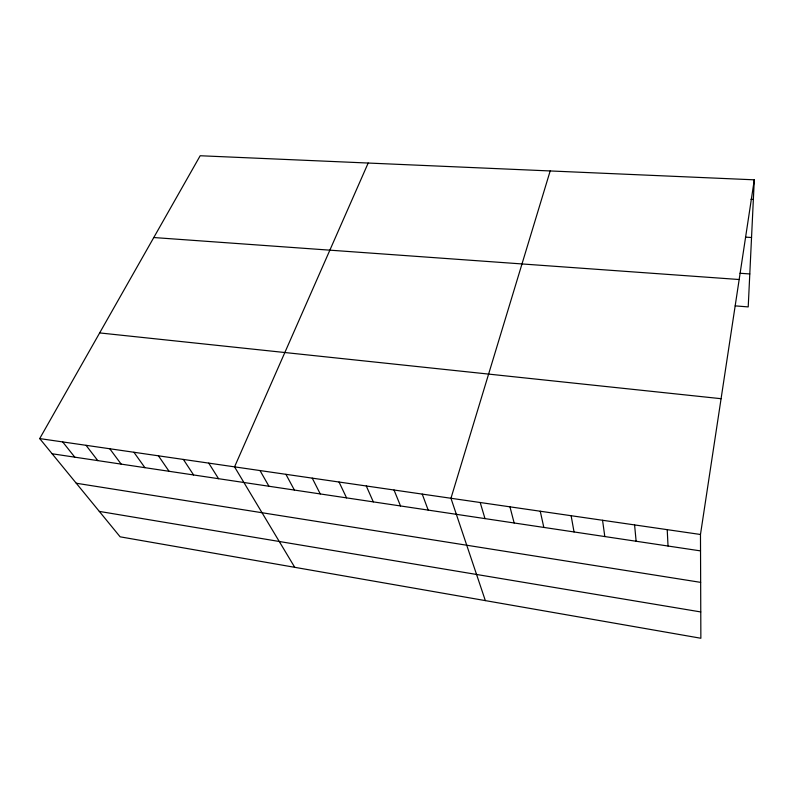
<?xml version="1.0" encoding="UTF-8"?>
<svg xmlns="http://www.w3.org/2000/svg" width="794" height="794" viewBox="0 0 794 794"><rect width="100%" height="100%" fill="white"/><g stroke="black" fill="none" stroke-linecap="round" stroke-linejoin="round"><path stroke-width="1.19" d="M754.3 179.821L700.477 534.481L700.864 638.257L120.132 536.823L39.7 438.586L200.187 155.743L754.3 179.821L748.216 306.911L735.214 305.879M550.182 170.948L450.962 498.275L485.342 600.611M368.178 163.048L234.548 466.872L294.743 567.323M750.965 199.294L753.367 199.413M745.497 237.138L751.541 237.495M740.008 273.265L749.794 273.95M153.778 237.535L739.174 279.518M99.657 332.924L721.081 398.697M39.7 438.586L700.477 534.481M52.126 453.771L700.536 550.897M76.254 483.238L700.655 582.369M99.319 511.405L700.765 611.946M62.686 441.921L74.775 457.155M86.04 445.315L97.781 460.609M109.77 448.759L121.154 464.103M133.908 452.262L144.915 467.666M158.443 455.825L169.062 471.279M183.384 459.438L193.597 474.961M208.753 463.12L218.548 478.693M260.015 470.564L268.948 486.246M285.919 474.326L294.395 490.057M312.25 478.147L320.26 493.937M339.038 482.027L346.561 497.878M366.292 485.988L373.309 501.877M394.023 490.007L400.523 505.957M422.239 494.106L428.194 510.105M480.191 502.513L484.995 518.611M509.956 506.84L514.155 522.978M540.257 511.237L543.83 527.424M571.124 515.713L574.042 531.95M602.557 520.278L604.81 536.555M634.585 524.923L636.133 541.25M667.218 529.658L668.032 546.034"/></g></svg>
